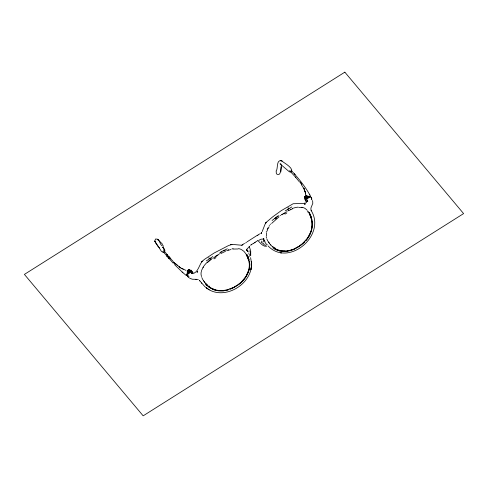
<?xml version="1.0" encoding="UTF-8"?>
<svg xmlns="http://www.w3.org/2000/svg" width="488" height="488" viewBox="0 0 488 488"><rect width="100%" height="100%" fill="white"/><g stroke="black" fill="none" stroke-linecap="round" stroke-linejoin="round"><path stroke-width="0.73" d="M189.277 272.566L188.777 273.256L188.368 272.548L188.642 271.639A1.714 0.769 -30.1 0 0 189.936 270.822L190.899 270.95L191.308 271.657L190.546 271.828M306.311 198.823L305.982 199.281L305.573 198.573L305.842 197.671A1.714 0.769 -30.1 0 0 307.135 196.853L308.105 196.981L308.514 197.689L307.751 197.853M305.573 198.573L305.573 198.537A2.507 1.122 -30.1 0 0 308.105 196.981M251.479 264.368L251.43 265.917M191.308 271.657A2.507 1.122 -30.1 0 0 190.119 270.273L189.289 269.51L189.454 271.188A1.141 0.512 -30.1 0 1 190.314 271.084M306.537 195.542L306.299 196.548L306.653 197.213A1.141 0.512 -30.1 0 1 307.178 197.073M268.071 245.909C288.359 267.424 326.24 235.765 311.375 210.865M310.893 209.242L310.972 207.925L312.808 203.301L312.619 200.525M306.299 196.597L306.299 196.548A1.141 0.512 -30.1 0 0 305.647 197.006L304.567 196.749L304.786 197.896A2.507 1.122 -30.1 0 0 305.982 199.281M249.704 266.149L249.771 264.441A22.802 19.435 -31.6 0 0 249.746 263.593M158.173 240.383L158.094 239.73M189.094 270.565L189.1 270.517A1.141 0.512 -30.1 0 0 188.447 270.98L187.66 270.651L187.197 271.108A2.507 1.122 -30.1 0 1 189.71 269.565M280.667 172.215L281.393 164.761M250.545 253.797L250.356 255.096M280.679 172.081L281.228 166.865M246.824 249.838L246.904 250.527L246.507 249.947M261.33 241.798L261.617 242.396M311.588 199.177L311.442 198.128A4.606 4.111 -34 0 0 310.832 197.091L310.276 196.591A1.616 1.44 -34 0 0 309.996 196.463L308.904 196.737L309.294 197.384M266.564 232.868L266.43 236.094M250.704 255.773L250.71 251.021L249.167 246.166M246.855 249.685L247.019 249.142M201.306 271.505L201.605 270.48M275.988 171.257C278.325 169.318 275.891 159.375 281.484 160.772C284.272 163.059 292.898 167.512 291.739 171.477M248.587 269.992L248.288 271.035M248.612 270.663L245.775 276.842L241.096 282.302M310.575 232.337L310.764 231.806A20.301 16.958 -48 0 0 311.259 230.19M310.929 231.513L307.434 238.339L302.121 244.006M267.003 231.184L267.601 229.665M262.19 231.556L265.069 224.169L266.296 222.278L272.627 216.91L281.192 210.688L293.154 203.74L303.689 203.417L305.64 202.91M201.788 269.974L203.569 266.57M304.378 197.189L304.39 197.164A2.507 1.122 -30.1 0 1 306.909 195.59L307.318 196.298A2.507 1.122 -30.1 0 1 308.514 197.689M307.19 196.81L306.934 197.341A1.141 0.512 -30.1 0 1 306.287 197.75L305.775 197.707M247.099 248.959L249.52 246.452M268.04 228.713L269.065 226.871M246.385 275.604L246.641 275.11M188.606 271.682L189.082 271.718A1.141 0.512 -30.1 0 0 189.734 271.31L190.003 270.749M306.427 197.231L307.269 196.585M202.99 267.515L203.276 267.04M201.983 261.568C199.116 265.393 198.317 271.218 193.913 273.286M261.367 233.111L261.684 232.66L260.818 233.435L261.495 232.977M203.88 266.106L204.197 265.643A19.99 16.958 -27.7 0 1 206.418 263.062L207.65 261.855M189.454 271.188L190.119 270.273M306.903 196.871L307.318 196.298M202.117 261.379L202.361 261.049L201.739 261.922L204.191 259.549L214.049 253.071L228.665 245.482L232.343 244.403L241.755 245.238L244.543 243.372M265.96 222.717L265.606 223.175L266.296 222.278M270.114 224.541L270.48 224.084M187.368 270.718L187.398 270.681A2.056 0.921 -30.1 0 1 189.289 269.504M307.501 196.713L307.471 196.749A2.056 0.921 -30.1 0 1 305.579 197.927M264.972 241.475C264.435 242.481 267.589 245.519 267.308 244.738M271.615 223.449L279.087 216.818M242.743 280.673L241.938 281.503M304.866 196.682L304.933 196.609A1.714 0.769 -30.1 0 1 306.226 195.798L306.33 195.761M187.66 270.651L187.734 270.584A1.714 0.769 -30.1 0 1 189.027 269.766L189.124 269.73M187.831 271.962L188.386 271.578M304.622 242.054L299.443 246.294L293.678 249.478A24.839 20.911 -46.6 0 1 277.404 250.24M241.206 282.235L236.942 285.492M207.412 262.532L211.261 259.445M164.322 252.04L164.901 250.509L163.907 248.776M302.651 243.573L301.194 244.75M208.529 261.098L209.437 260.379M274.646 218.539L275.732 217.691M272.091 220.515L277.885 215.952M239.266 284.126L240.999 282.723A24.839 21.173 -31.6 0 0 249.594 267.009M301.303 244.677L299.766 245.799M187.965 271.969A2.507 1.135 -32.1 0 0 187.484 273.371L186.794 274.219A1.616 1.427 -47.2 0 0 186.776 274.537L186.941 275.287A4.606 4.075 -47.2 0 0 187.538 276.324L188.514 276.983A0.756 0.671 -47.2 0 0 188.807 276.952L189.124 276.812M257.219 235.362L247.056 241.841M266.759 246.166C263.477 247.172 260.403 243.097 258.372 241.06M300.37 245.373L300.84 245.025M210.365 259.677L211.31 259M280.082 215.653L280.557 215.324M238.76 284.516L233.862 287.554M299.278 246.135L299.9 245.708M245.61 242.994L246.464 242.408M211.786 258.664L212.268 258.335M164.224 252.113C161.046 253.486 159.942 247.764 158.069 246.324M281.509 214.671L281.991 214.348M209.206 259.012L210.432 258.201M299.425 246.037L293.111 249.472L287.06 251.07M208.565 258.012L208.974 257.737M206.345 260.885L212.866 256.554M237.449 285.169L233.404 287.53M282.955 213.707L283.436 213.396M281.789 214.909L286.31 211.987M284.016 213.402L284.583 213.036M254.541 242.621L255.017 242.329M215.214 256.444L219.228 254.059M214.976 256.975L215.556 256.615M213.256 258.091L217.91 255.23M257.109 240.791L257.743 240.797M287.713 209.425L288.945 208.681M297.967 246.971L296.978 247.556M287.859 207.955L288.274 207.705M285.23 210.883L291.812 206.942M235.954 286.114L234.941 286.7M286.846 211.267L287.341 210.981M257.286 235.582L258.128 235.094M257.92 240.456L258.298 240.249M288.335 210.419L288.835 210.151M259.177 240.291C260.427 238.211 265.368 239.675 263.496 238.748M258.042 234.771L259.793 233.898M288.347 210.792L292.678 208.718M291.165 171.996L289.414 171.849L279.996 163.822L280.856 163.876M233.874 287.304L226.67 290.061M220.814 253.595L225.31 251.411M223.175 250.862L224.413 250.246M220.68 252.058L227.292 248.795M233.288 287.835L230.379 289.146M232.355 288.036L232.88 287.792M290.348 209.382L290.86 209.139M225.462 250.911L225.999 250.692M241.755 245.238L242.823 244.793M292.861 249.502L293.392 249.295M292.404 208.486L293.44 208.101M226.847 250.777L231.001 249.466M292.336 249.691L291.269 250.045M228.152 249.868L228.701 249.685M261.806 241.279L261.659 241.06M188.38 271.895L188.429 271.883A2.056 0.921 -30.1 0 0 190.302 270.688M263.831 243.738L263.416 243.732M264.118 241.682L262.922 241.81M304.786 197.896L306.006 197.628A1.141 0.512 -30.1 0 0 306.196 198.5M187.179 271.163L187.587 271.865L188.807 271.596L188.447 270.98M230.867 244.641L231.946 244.421L230.842 244.647M226.09 290.189L219.179 290.671M233.057 249.069L238.144 248.971M298.186 207.138L296.606 207.321A19.99 16.641 -50 0 0 293.971 207.961M285.956 251.18L283.217 251.21M298.876 207.357L302.09 207.485M195.84 279.349L196.365 279.337L192.284 279.228L189.625 278.197M265.936 245.33L263.599 244.549M284.833 251.009L285.364 251.003M196.298 279.337L198.305 279.551M282.68 251.174L280.045 250.82M218.618 290.622L217.495 290.482M306.909 195.59L306.44 195.554A2.056 0.921 -30.1 0 0 304.567 196.749M218.532 290.427L217.996 290.354A20.301 17.22 -29.8 0 1 216.398 290.061M281.588 252.961L280.307 252.735L280.704 252.808M301.804 207.248L303.268 207.607A11.486 9.687 -54.2 0 1 305.464 208.718L306.934 210.035M280.679 250.594L279.673 250.374A22.6 19.136 -46.3 0 1 274.14 248.014M255.645 241.804L256.657 241.456A0.921 0.342 -26.8 0 0 256.841 241.322M249.6 256.377L249.606 255.858M155.855 241.993L155.483 241.822M185.971 270.389L181.573 268.321L183.262 269.236M276.178 249.539L274.683 248.856M189.051 277.251A1.495 1.299 -57 0 1 187.935 276.806A11.084 9.662 -57 0 1 186.977 275.171A1.495 1.299 -57 0 1 187.544 273.286L187.941 273.975M241.548 249.63L244.006 251.418L246.159 254.181M181.542 268.302L182.085 268.613M209.218 289.823L204.795 286.59L200.019 281.1M207.961 289.073C226.005 300.767 254.15 282.729 251.308 261.318L251.436 262.672L250.6 257.646M179.12 266.832L180.914 268.028M179.206 266.802L180.993 268.016M179.352 266.857L175.497 263.721M159.381 247.941C158.216 245.592 152.933 241.847 155.562 238.98C159.448 238.01 159.802 244.403 161.894 245.763M262.983 243.439L261.897 242.615M155.379 241.755L154.879 241.115M263.398 238.687L263.941 239.114M186.27 275.476L182.097 272.017M175.436 263.679L177.455 265.417M207.248 285.742L205.838 284.437M182.878 272.688L174.6 264.661M248.154 251.802L247.386 251.113M162.675 244.396L158.014 239.553M173.868 262.989L175.131 264.185M246.562 250.063L246.989 250.466M247.446 250.869L247.922 251.32M206.149 284.943L206.936 285.706M289.561 170.66L295.789 177.4M263.557 238.803L263.892 239.144M173.069 263.05L162.864 251.363M157.868 239.364L158.106 239.748M290.946 170.159C298.052 177.772 304.811 185.891 309.886 195.017M173.234 261.501L168.817 256.67L169.214 257.127M199.598 280.588L199.336 280.313L199.976 281.039M270.163 244.329L271.846 246.135A24.632 20.819 -46.1 0 0 273.756 247.703M169.995 258.012L170.751 258.853L166.811 254.272L167.25 254.809M168.22 257.908L169.001 258.786M270.486 244.701L270.816 245.074M294.252 173.691L295.13 174.686M166.615 256.06L167.414 256.993M295.435 176.991L299.51 182.024M167.585 255.218L163.504 250.008M205.259 283.064L205.576 283.449M201.501 282.985L201.77 283.327M269.852 243.945L269.242 243.158M246.611 250.094L246.916 250.472M307.568 210.798L308.148 211.609M204.051 281.466L204.344 281.869A52.295 44.743 -46.6 0 0 205.241 283.083M154.934 241.212L155.19 241.682M301.413 183.86L300.163 182.048L301.968 184.799M268.949 242.756L267.863 241.078M203.386 280.582L204.789 282.601M268.583 242.072L269.705 243.726M162.888 247.245L164.798 250.161L163.016 247.477M253.077 243.591L251.887 244.317M155.257 241.798L157.343 245.202M248.648 253.083L248.88 253.492M203.484 280.637L202.947 279.783M157.301 245.135L158.106 246.385M301.334 184.555L303.384 187.862M308.416 212.03L308.672 212.463M155.385 242.017L155.715 242.566M192.077 271.657A2.507 1.122 -30.1 0 1 191.766 273.481L191.082 272.402L190.534 272.45A2.507 1.098 -29.9 0 1 187.593 273.304M309.276 197.323L308.922 196.725A2.507 1.122 -28.1 0 0 307.233 196.707M306.934 197.341L307.202 197.805M305.647 197.006L306.006 197.628M189.911 271.621L189.734 271.31M189.082 271.718L189.265 272.029M187.935 275L188.179 275.421M307.519 200.8L306.781 199.488L307.086 198.897A2.507 1.098 -30.4 0 0 308.904 196.737A1.495 1.33 -23 0 1 310.795 197.03A11.084 9.894 -23 0 1 311.728 198.671A1.495 1.33 -23 0 1 311.643 199.812M187.508 273.353L187.849 273.957M155.501 242.274L155.08 241.487M307.538 200.824L307.776 201.245M307.751 211.774L307.995 212.213M246.714 250.185L246.904 250.527M246.416 254.614L247.312 256.413M202.453 278.91L202.691 279.349M309.435 194.175L310.429 196.048M308.916 212.902L309.38 213.799M267.619 240.639L267.174 239.736M303.768 188.185L304.664 189.96M309.3 212.591L309.532 213.055M303.835 188.118L304.713 189.899M246.184 254.669L246.995 256.493M303.89 188.789L305.433 192.662M263.624 239.425L263.55 239.059L264.124 241.029M247.123 255.614L247.977 257.438M202.227 278.459L201.812 277.544M246.983 254.364L247.672 255.864M309.752 213.518L310.563 215.403M309.502 213.604L310.533 215.861M250.515 245.25L251.576 244.61M309.294 212.701L310.362 215.275M309.807 214.714L310.008 215.178M247.514 256.871L247.88 257.81M266.777 238.803L266.966 239.273M263.941 240.627L263.807 240.23M247.989 256.377L248.587 257.92M304.89 190.906L305.091 191.467M310.411 214.653L312.088 220.277M310.752 215.885L310.929 216.373M310.758 217.069L310.582 216.587A52.295 45.244 -32.3 0 0 309.99 215.19M248.368 257.554L248.691 258.524M248.05 258.28L248.77 260.702M311.301 210.779L310.99 209.84L311.1 210.212M248.215 258.762L248.374 259.238M310.563 215.794L311.344 218.478M248.27 257.408L248.599 258.463M249.124 254.163L249.392 255.065M247.66 258.384L247.8 258.86M201.477 276.592L201.074 274.604A11.486 9.925 -24 0 1 201.202 272.023M266.448 237.833L266.198 236.832M248.971 259.787L248.764 258.988L249.1 260.025M263.514 238.925L263.593 239.26M305.543 193.144L305.073 191.412L305.781 194.45L305.543 193.144L305.677 193.821M250.069 251.649L250.539 253.772M264.606 240.249L264.728 240.871M249.453 261.111L249.588 261.928M249.124 250.679L249.185 251.137M284.467 251.015A24.839 20.911 -46.6 0 1 283.595 251.015M280.185 250.692A24.839 20.911 -46.6 0 1 276.184 249.514M312.168 221.137A23.973 20.179 -46.6 0 1 308.812 236.826M308.758 236.802A23.796 20.032 -46.6 0 1 305.927 240.651M213.896 289.396A23.973 20.429 -31.6 0 1 213.079 289.103M210.737 288.048A23.973 20.429 -31.6 0 1 208.596 286.712M249.276 261.422A22.802 19.435 -31.6 0 1 249.374 262.251M223.071 290.946A23.973 20.429 -31.6 0 1 212.591 289.293M228.585 289.768A23.796 20.282 -31.6 0 1 223.077 290.879M306.232 198.518A1.141 0.549 -29.9 0 1 305.756 197.86A1.141 0.549 -29.9 0 1 307.233 197.048M280.014 172.886A2.489 2.385 12.8 0 1 279.917 173.331L279.844 173.514A1.629 1.562 13.2 0 1 279.453 174.039L279.203 174.228A1.763 1.684 13.6 0 1 278.361 174.509L278.258 174.509A2.507 2.403 13.8 0 1 277.44 174.387L277.05 174.222A1.507 1.44 14 0 1 276.507 173.728A1.537 1.47 14.5 0 1 276.324 173.325L276.245 172.923A2.635 2.519 14.2 0 1 276.306 172.118L276.336 172.008A1.8 1.72 14 0 1 276.452 171.733M307.702 200.373A2.507 1.122 -30.4 0 1 305.342 199.787M307.751 201.465A2.507 1.129 -30.3 0 1 305.817 200.769M162.766 247.569A1.726 1.69 -49.4 0 0 162.876 247.398L162.931 247.294A2.507 2.452 -49.1 0 0 163.169 246.507L163.187 246.086A1.507 1.47 -50 0 0 162.955 245.391A1.537 1.507 -50.9 0 0 162.663 245.061M192.01 271.645A2.507 1.116 -29.9 0 1 191.741 273.506M192.046 272.493A2.507 1.129 -29.9 0 1 192.937 273.518A2.507 1.122 -30.1 0 0 192.028 272.493M251.131 244.701A12.932 0.464 60.8 0 1 251.174 244.793M255.425 242.237A54.278 48.623 -41 0 0 253.534 243.433A13.078 0.976 57.7 0 1 253.364 243.244M306.647 202.788A2.507 1.122 -30.1 0 1 306.702 202.148M188.777 273.256A2.507 1.122 -30.1 0 1 187.587 271.865M190.899 270.95A2.507 1.122 -30.1 0 1 188.368 272.548M188.63 272.457A1.141 0.512 -30.1 0 1 188.807 271.596M188.094 275.043A3.038 1.366 -30.1 0 1 187.923 274.976M310.813 216.434A25.522 21.625 -46.4 0 1 311.015 231.532M272.999 246.849A24.455 20.661 -47 0 1 272.609 246.556M275.567 248.331A22.35 18.867 -45.2 0 1 273.408 247.129M280.002 250.948A24.003 20.398 -47.5 0 1 272.884 247.886M284.303 250.991A24.552 20.764 -46.5 0 1 282.735 250.887M282.717 250.948A29.243 24.986 -49.3 0 1 280.661 250.637M267.186 229.451A20.228 16.995 -42.6 0 1 267.936 227.92M269.132 225.962A20.228 16.995 -42.6 0 1 269.461 225.493M284.98 214.134A66.435 44.475 -41.4 0 1 286.865 212.951M310.704 217.093A25.602 21.673 -46.4 0 1 311.393 229.647M310.209 233.41A22.515 18.959 -47.3 0 1 308.074 237.497M307.708 237.955A22.35 18.751 -47.5 0 1 306.678 239.364M306.311 239.815A23.387 19.691 -47.5 0 1 305.165 241.139M304.353 241.975A26.065 22.119 -47.5 0 1 303.079 243.176M295.99 248.148A26.919 23.003 -47.1 0 1 293.922 249.124M290.738 250.198A22.887 19.294 -45.8 0 1 289.122 250.588M288.585 250.686A22.6 19.044 -45.7 0 1 285.901 250.984M266.241 232.075A12.072 10.394 -40.2 0 1 266.375 231.538M275.348 219.039A44.036 34.142 -43 0 1 276.714 217.935M276.891 217.136A56.352 41.779 -42.5 0 1 278.788 215.733M217.471 290.561A25.522 21.875 -32.1 0 1 205.857 284.474M209.657 286.352A25.913 22.149 -31.6 0 1 209.23 286.078M207.217 284.559A25.913 22.149 -31.6 0 1 206.473 283.888M249.405 261.019A24.003 20.667 -31.1 0 1 248.782 270.688M248.014 256.59A34.227 29.487 -25.9 0 1 248.197 257.072M247.55 273.091A24.552 21.015 -31.9 0 1 246.879 274.61M248.355 271.047A29.243 25.37 -29.6 0 1 247.623 273.109M232.007 248.874A20.228 17.098 -35.4 0 1 233.118 248.691M214.086 258.884A66.435 45.146 -31 0 1 215.995 257.676M215.873 289.933A25.602 21.93 -32 0 1 205.625 283.412M224.084 290.494A22.515 19.215 -30.9 0 1 219.618 290.58M226.334 290.073A22.35 19.02 -30.5 0 1 224.651 290.372M228.561 289.488A23.387 19.965 -30.7 0 1 226.896 289.939M231.281 288.493A26.065 22.411 -31.1 0 1 229.659 289.122M240.694 282.723A26.919 23.278 -31.8 0 1 238.882 284.193M244.226 278.923A22.887 19.514 -32.4 0 1 243.128 280.246M246.111 276.092A22.6 19.252 -32.5 0 1 244.567 278.465M249.276 263.715A22.6 19.355 -32.2 0 1 248.654 270.004M248.746 260.708A24.632 21.051 -32.3 0 1 249.154 263.221M238.577 248.648A12.072 10.407 -39 0 1 241.084 249.405M219.429 253.168A56.352 42.316 -31.7 0 1 221.515 252.046M251.387 266.283L251.241 267.766L251.387 266.283M251.155 268.168L250.893 269.657L251.155 268.168M197.695 271.365L197.128 272.255L197.695 271.365M344.833 72.163L24.4 274.402L143.167 415.837L463.6 213.598L344.833 72.163M305.299 203.984L304.311 204.076L305.299 203.984M280.99 160.637L280.649 160.595L280.99 160.637M281.972 160.973L281.613 160.814L281.972 160.973M207.455 288.713L206.278 287.853L207.455 288.713M174.027 262.709L173.35 262.087L175.009 263.636L174.027 262.709M251.46 263.245L251.424 262.599L251.485 263.965L251.46 263.245"/></g></svg>
